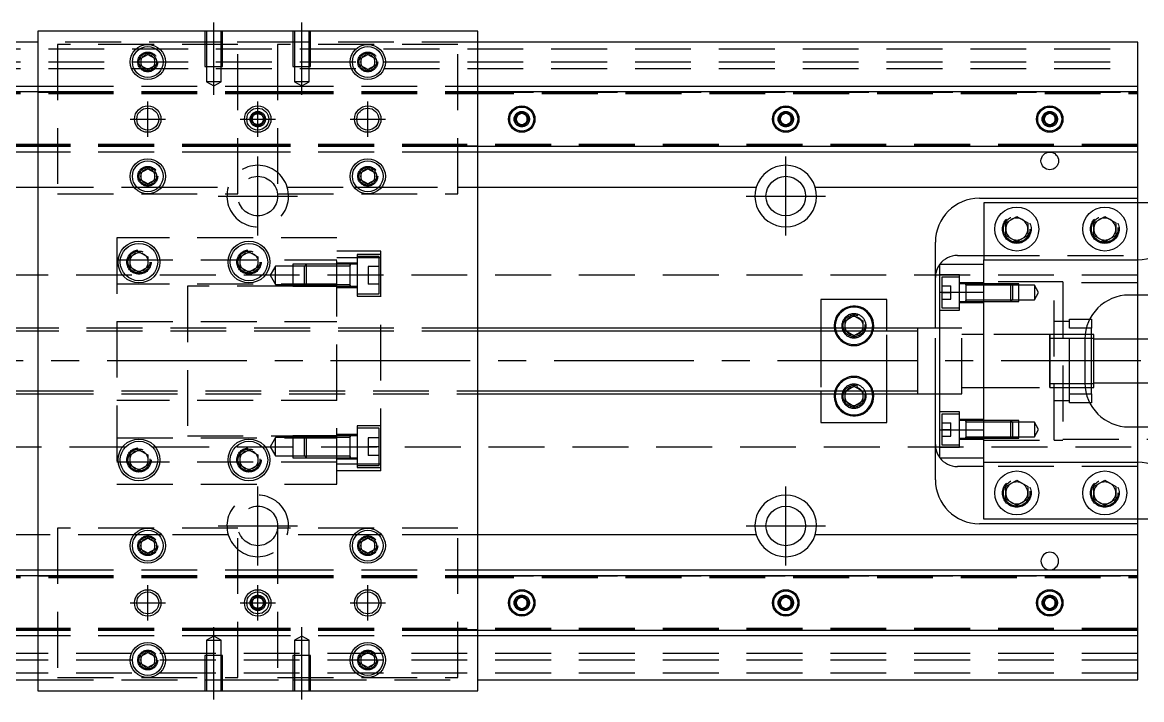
# Model space of a CAD drawing. Extents: x -10 to 608, y -257 to 77.
# Drawn here: x 146.5 to 400.9, y -77 to 77 of the extents above; entities that cross this region are included whole.
import ezdxf

# ---------------------------------------------------------------- set-up
doc = ezdxf.new("R2010")
doc.units = 0
doc.linetypes.add('CENTER', pattern=[50.8, 31.75, -6.35, 6.35, -6.35])
doc.linetypes.add('DASHED', pattern=[19.05, 12.7, -6.35])
doc.layers.get('0').update_dxf_attribs({"linetype": 'CONTINUOUS'})
doc.layers.add('CENTER', color=1, linetype='CENTER')

msp = doc.modelspace()

# ---------------------------------------------------------------- linework, layer by layer
at = {"color": 7, "linetype": 'CONTINUOUS'}
for p, q in [((150, 75), (150, -75)), ((250, 75), (150, 75)), ((250, -75), (250, 75)), ((150, 72.5), (0, 72.5)), ((400, 72.5), (250, 72.5)), ((400, 62.5), (400, 72.5)), ((173.5, 68.866026), (175, 69.73205)), ((173.5, 67.133974), (173.5, 68.866026)), ((175, 69.73205), (176.5, 68.866026)), ((176.5, 68.866026), (176.5, 67.133974)), ((223.5, 68.866026), (225, 69.73205)), ((223.5, 67.133974), (223.5, 68.866026)), ((225, 69.73205), (226.5, 68.866026)), ((226.5, 68.866026), (226.5, 67.133974)), ((175, 66.26795), (173.5, 67.133974)), ((176.5, 67.133974), (175, 66.26795)), ((225, 66.26795), (223.5, 67.133974)), ((226.5, 67.133974), (225, 66.26795)), ((0, 62.5), (150, 62.5)), ((0, 61.247728), (150, 61.247728)), ((250, 62.5), (400, 62.5)), ((250, 61.247728), (400, 61.247728)), ((400, 61.247728), (400, 62.5)), ((400, 48.752272), (400, 61.247728)), ((258.75, 55.721688), (260, 56.443376)), ((260, 56.443376), (261.25, 55.721688)), ((318.75, 55.721688), (320, 56.443376)), ((320, 56.443376), (321.25, 55.721688)), ((378.75, 55.721688), (380, 56.443376)), ((380, 56.443376), (381.25, 55.721688)), ((258.75, 54.278312), (258.75, 55.721688)), ((260, 53.556624), (258.75, 54.278312)), ((261.25, 54.278312), (260, 53.556624)), ((261.25, 55.721688), (261.25, 54.278312)), ((318.75, 54.278312), (318.75, 55.721688)), ((320, 53.556624), (318.75, 54.278312)), ((321.25, 54.278312), (320, 53.556624)), ((321.25, 55.721688), (321.25, 54.278312)), ((378.75, 54.278312), (378.75, 55.721688)), ((380, 53.556624), (378.75, 54.278312)), ((381.25, 54.278312), (380, 53.556624)), ((381.25, 55.721688), (381.25, 54.278312)), ((150, 48.752272), (0, 48.752272)), ((400, 48.752272), (250, 48.752272)), ((400, 47.5), (400, 48.752272)), ((150, 47.5), (0, 47.5)), ((400, 47.5), (250, 47.5)), ((400, 39.5), (400, 47.5)), ((173.5, 42.866026), (175, 43.73205)), ((175, 43.73205), (176.5, 42.866026)), ((223.5, 42.866026), (225, 43.73205)), ((225, 43.73205), (226.5, 42.866026)), ((173.5, 41.133974), (173.5, 42.866026)), ((175, 40.26795), (173.5, 41.133974)), ((176.5, 41.133974), (175, 40.26795)), ((176.5, 42.866026), (176.5, 41.133974)), ((223.5, 41.133974), (223.5, 42.866026)), ((225, 40.26795), (223.5, 41.133974)), ((226.5, 41.133974), (225, 40.26795)), ((226.5, 42.866026), (226.5, 41.133974)), ((86.708204, 39.5), (150, 39.5)), ((250, 39.5), (313.291796, 39.5)), ((326.708204, 39.5), (400, 39.5)), ((400, 37), (400, 39.5)), ((364, 37), (400, 37)), ((365, 36), (365, 23)), ((410, 36), (365, 36)), ((400, 36), (400, 37)), ((370, 31.443376), (372.5, 32.886752)), ((370, 28.556624), (370, 31.443376)), ((372.5, 32.886752), (375, 31.443376)), ((375, 31.443376), (375, 28.556624)), ((390, 31.443376), (392.5, 32.886752)), ((390, 28.556624), (390, 31.443376)), ((392.5, 32.886752), (395, 31.443376)), ((395, 31.443376), (395, 28.556624)), ((372.5, 27.113248), (370, 28.556624)), ((375, 28.556624), (372.5, 27.113248)), ((392.5, 27.113248), (390, 28.556624)), ((395, 28.556624), (392.5, 27.113248)), ((354, 7.5), (354, 27)), ((171, 23.6547), (173, 24.809402)), ((171, 21.3453), (171, 23.6547)), ((173, 24.809402), (175, 23.6547)), ((175, 23.6547), (175, 21.3453)), ((196, 23.6547), (198, 24.809402)), ((196, 21.3453), (196, 23.6547)), ((198, 24.809402), (200, 23.6547)), ((200, 23.6547), (200, 21.3453)), ((359, 24), (365, 24)), ((365, 15.652476), (365, 23)), ((365, 23), (400, 23)), ((173, 20.190598), (171, 21.3453)), ((175, 21.3453), (173, 20.190598)), ((198, 20.190598), (196, 21.3453)), ((200, 21.3453), (198, 20.190598)), ((218, 21.585572), (210.6, 21.585572)), ((355, 22), (365, 22)), ((355, 15.652476), (355, 22)), ((210.6, 17.385572), (218, 17.385572)), ((355, 15.652476), (365, 15.652476)), ((355, -15.652476), (355, 15.652476)), ((365, -15.652476), (365, 15.652476)), ((365, -15.652476), (365, 15.652476)), ((343, 14), (328, 14)), ((328, 14), (328, 7.5)), ((343, 7.5), (343, 14)), ((423, 15), (398, 15)), ((400, 5), (400, 15)), ((333.5, 9.1547), (335.5, 10.309402)), ((335.5, 10.309402), (337.5, 9.1547)), ((333.5, 7.5), (333.5, 9.1547)), ((337.5, 9.1547), (337.5, 7.5)), ((389.069714, 9.5), (389.5, 9.5)), ((389.5, 9.5), (389.5, 7.5)), ((150, 7.5), (40.5, 7.5)), ((350, 7.5), (250, 7.5)), ((350, 7.5), (349.995, 7.5)), ((350, -7.500006), (350, 7.500006)), ((355, 7.5), (350, 7.5)), ((350.005, 7.5), (350, 7.5)), ((350, -6.951128), (350, 6.951128)), ((389.5, 5.125), (388.000782, 5.125)), ((389.5, 7.5), (388.317542, 7.5)), ((389.5, -7.5), (389.5, 7.5)), ((390, 6), (389.5, 6)), ((390, 5.125), (389.5, 5.125)), ((390, -6), (390, 6)), ((388, 5), (388, -5)), ((405, 5), (390, 5)), ((390, -5), (405, -5)), ((400, -15), (400, -5)), ((40.5, -7.5), (150, -7.5)), ((250, -7.5), (350, -7.5)), ((328, -7.5), (328, -14)), ((333.5, -9.1547), (333.5, -7.5)), ((337.5, -7.5), (337.5, -9.1547)), ((343, -14), (343, -7.5)), ((349.995, -7.5), (350, -7.5)), ((350, -7.5), (355, -7.5)), ((350, -7.5), (350.005, -7.5)), ((354, -27), (354, -7.5)), ((388.000782, -5.125), (389.5, -5.125)), ((388.317542, -7.5), (389.5, -7.5)), ((389.5, -5.125), (390, -5.125)), ((389.5, -6), (390, -6)), ((389.5, -7.5), (389.5, -9.5)), ((335.5, -10.309402), (333.5, -9.1547)), ((337.5, -9.1547), (335.5, -10.309402)), ((389.5, -9.5), (389.069714, -9.5)), ((328, -14), (343, -14)), ((398, -15), (423, -15)), ((218, -17.385572), (210.6, -17.385572)), ((355, -15.652476), (365, -15.652476)), ((355, -22), (355, -15.652476)), ((365, -23), (365, -15.652476)), ((171, -21.3453), (173, -20.190598)), ((173, -20.190598), (175, -21.3453)), ((196, -21.3453), (198, -20.190598)), ((198, -20.190598), (200, -21.3453)), ((171, -23.6547), (171, -21.3453)), ((175, -21.3453), (175, -23.6547)), ((196, -23.6547), (196, -21.3453)), ((200, -21.3453), (200, -23.6547)), ((210.6, -21.585572), (218, -21.585572)), ((355, -22), (365, -22)), ((173, -24.809402), (171, -23.6547)), ((175, -23.6547), (173, -24.809402)), ((198, -24.809402), (196, -23.6547)), ((200, -23.6547), (198, -24.809402)), ((365, -24), (359, -24)), ((365, -23), (400, -23)), ((365, -36), (365, -23)), ((370, -28.556624), (372.5, -27.113248)), ((372.5, -27.113248), (375, -28.556624)), ((390, -28.556624), (392.5, -27.113248)), ((392.5, -27.113248), (395, -28.556624)), ((370, -31.443376), (370, -28.556624)), ((375, -28.556624), (375, -31.443376)), ((390, -31.443376), (390, -28.556624)), ((395, -28.556624), (395, -31.443376)), ((372.5, -32.886752), (370, -31.443376)), ((375, -31.443376), (372.5, -32.886752)), ((392.5, -32.886752), (390, -31.443376)), ((395, -31.443376), (392.5, -32.886752)), ((400, -37), (364, -37)), ((410, -36), (365, -36)), ((400, -37), (400, -36)), ((400, -39.5), (400, -37)), ((150, -39.5), (86.708204, -39.5)), ((173.5, -41.133974), (175, -40.26795)), ((175, -40.26795), (176.5, -41.133974)), ((223.5, -41.133974), (225, -40.26795)), ((225, -40.26795), (226.5, -41.133974)), ((313.291796, -39.5), (250, -39.5)), ((400, -39.5), (326.708204, -39.5)), ((400, -47.5), (400, -39.5)), ((173.5, -42.866026), (173.5, -41.133974)), ((175, -43.73205), (173.5, -42.866026)), ((176.5, -42.866026), (175, -43.73205)), ((176.5, -41.133974), (176.5, -42.866026)), ((223.5, -42.866026), (223.5, -41.133974)), ((225, -43.73205), (223.5, -42.866026)), ((226.5, -42.866026), (225, -43.73205)), ((226.5, -41.133974), (226.5, -42.866026)), ((0, -47.5), (150, -47.5)), ((250, -47.5), (400, -47.5)), ((400, -48.752272), (400, -47.5)), ((0, -48.752272), (150, -48.752272)), ((250, -48.752272), (400, -48.752272)), ((400, -61.247728), (400, -48.752272)), ((258.75, -54.278312), (260, -53.556624)), ((258.75, -55.721688), (258.75, -54.278312)), ((260, -56.443376), (258.75, -55.721688)), ((260, -53.556624), (261.25, -54.278312)), ((261.25, -55.721688), (260, -56.443376)), ((261.25, -54.278312), (261.25, -55.721688)), ((318.75, -54.278312), (320, -53.556624)), ((318.75, -55.721688), (318.75, -54.278312)), ((320, -56.443376), (318.75, -55.721688)), ((320, -53.556624), (321.25, -54.278312)), ((321.25, -55.721688), (320, -56.443376)), ((321.25, -54.278312), (321.25, -55.721688)), ((378.75, -54.278312), (380, -53.556624)), ((378.75, -55.721688), (378.75, -54.278312)), ((380, -56.443376), (378.75, -55.721688)), ((380, -53.556624), (381.25, -54.278312)), ((381.25, -55.721688), (380, -56.443376)), ((381.25, -54.278312), (381.25, -55.721688)), ((150, -61.247728), (0, -61.247728)), ((150, -62.5), (0, -62.5)), ((400, -61.247728), (250, -61.247728)), ((400, -62.5), (250, -62.5)), ((400, -62.5), (400, -61.247728)), ((400, -72.5), (400, -62.5)), ((173.5, -67.133974), (175, -66.26795)), ((173.5, -68.866026), (173.5, -67.133974)), ((175, -66.26795), (176.5, -67.133974)), ((176.5, -67.133974), (176.5, -68.866026)), ((223.5, -67.133974), (225, -66.26795)), ((223.5, -68.866026), (223.5, -67.133974)), ((225, -66.26795), (226.5, -67.133974)), ((226.5, -67.133974), (226.5, -68.866026)), ((175, -69.73205), (173.5, -68.866026)), ((176.5, -68.866026), (175, -69.73205)), ((225, -69.73205), (223.5, -68.866026)), ((226.5, -68.866026), (225, -69.73205)), ((0, -72.5), (150, -72.5)), ((250, -72.5), (400, -72.5)), ((150, -75), (250, -75))]:
    msp.add_line(p, q, dxfattribs=at)
at = {"color": 3, "linetype": 'DASHED'}
for p, q in [((188.000006, 75), (188.000006, 67)), ((188.35, 75), (188.35, 67)), ((191.65, 67), (191.65, 75)), ((191.999994, 67), (191.999994, 75)), ((208.000006, 75), (208.000006, 67)), ((208.35, 75), (208.35, 67)), ((211.65, 67), (211.65, 75)), ((211.999994, 67), (211.999994, 75)), ((188.000006, 72.5), (150, 72.5)), ((195.5, 72), (154.5, 72)), ((154.5, 72), (154.5, 38)), ((191.999994, 72.5), (188.000006, 72.5)), ((208.000006, 72.5), (191.999994, 72.5)), ((195.5, 38), (195.5, 72)), ((245.5, 72), (204.5, 72)), ((204.5, 72), (204.5, 38)), ((211.999994, 72.5), (208.000006, 72.5)), ((250, 72.5), (211.999994, 72.5)), ((245.5, 38), (245.5, 72)), ((0, 71), (400, 71)), ((0, 68), (400, 68)), ((0, 66.5), (400, 66.5)), ((176.973226, 68.326156), (177, 68)), ((188.000006, 67), (191.999994, 67)), ((188.35, 67), (188.35, 63.5)), ((191.65, 63.5), (191.65, 67)), ((208.000006, 67), (211.999994, 67)), ((208.35, 67), (208.35, 63.5)), ((211.65, 63.5), (211.65, 67)), ((223, 68), (223.023172, 68.30356)), ((0, 61.1147), (150, 61.1147)), ((0, 61.1), (154.5, 61.1)), ((150, 62.5), (154.5, 62.5)), ((150, 61.247728), (154.5, 61.247728)), ((150, 61.1147), (154.5, 61.1147)), ((154.5, 62.5), (195.5, 62.5)), ((154.5, 61.247728), (195.5, 61.247728)), ((154.5, 61.1147), (195.5, 61.1147)), ((154.5, 61.1), (195.5, 61.1)), ((191.65, 63.5), (188.35, 63.5)), ((188.35, 63.5), (190, 62.547372)), ((190, 62.547372), (191.65, 63.5)), ((195.5, 62.5), (204.5, 62.5)), ((195.5, 61.247728), (204.5, 61.247728)), ((195.5, 61.1147), (204.5, 61.1147)), ((195.5, 61.1), (204.5, 61.1)), ((204.5, 62.5), (245.5, 62.5)), ((204.5, 61.247728), (245.5, 61.247728)), ((204.5, 61.1147), (245.5, 61.1147)), ((204.5, 61.1), (245.5, 61.1)), ((211.65, 63.5), (208.35, 63.5)), ((208.35, 63.5), (210, 62.547372)), ((210, 62.547372), (211.65, 63.5)), ((245.5, 62.5), (250, 62.5)), ((245.5, 61.247728), (250, 61.247728)), ((245.5, 61.1147), (250, 61.1147)), ((245.5, 61.1), (400, 61.1)), ((250, 61.1147), (400, 61.1147)), ((0, 60.8), (154.5, 60.8)), ((154.5, 60.8), (195.5, 60.8)), ((195.5, 60.8), (204.5, 60.8)), ((204.5, 60.8), (245.5, 60.8)), ((245.5, 60.8), (400, 60.8)), ((258.5, 55), (258.52041, 55.24661)), ((318.5, 55), (318.52041, 55.24661)), ((381.477374, 55.25955), (381.5, 55)), ((154.5, 49.2), (0, 49.2)), ((154.5, 48.9), (0, 48.9)), ((150, 48.8853), (0, 48.8853)), ((154.5, 48.8853), (150, 48.8853)), ((154.5, 48.752272), (150, 48.752272)), ((195.5, 49.2), (154.5, 49.2)), ((195.5, 48.9), (154.5, 48.9)), ((195.5, 48.8853), (154.5, 48.8853)), ((195.5, 48.752272), (154.5, 48.752272)), ((204.5, 49.2), (195.5, 49.2)), ((204.5, 48.9), (195.5, 48.9)), ((204.5, 48.8853), (195.5, 48.8853)), ((204.5, 48.752272), (195.5, 48.752272)), ((245.5, 49.2), (204.5, 49.2)), ((245.5, 48.9), (204.5, 48.9)), ((245.5, 48.8853), (204.5, 48.8853)), ((245.5, 48.752272), (204.5, 48.752272)), ((400, 49.2), (245.5, 49.2)), ((400, 48.9), (245.5, 48.9)), ((250, 48.8853), (245.5, 48.8853)), ((250, 48.752272), (245.5, 48.752272)), ((400, 48.8853), (250, 48.8853)), ((154.5, 47.5), (150, 47.5)), ((195.5, 47.5), (154.5, 47.5)), ((204.5, 47.5), (195.5, 47.5)), ((245.5, 47.5), (204.5, 47.5)), ((250, 47.5), (245.5, 47.5)), ((176.973226, 42.326156), (177, 42)), ((226.973226, 42.326156), (227, 42)), ((150, 39.5), (171.877502, 39.5)), ((171.877502, 39.5), (172.55051, 39.5)), ((172.55051, 39.5), (177.44949, 39.5)), ((177.44949, 39.5), (178.122498, 39.5)), ((178.122498, 39.5), (193.291796, 39.5)), ((206.708204, 39.5), (221.877502, 39.5)), ((221.877502, 39.5), (222.55051, 39.5)), ((222.55051, 39.5), (227.44949, 39.5)), ((227.44949, 39.5), (228.122498, 39.5)), ((228.122498, 39.5), (245.5, 39.5)), ((245.5, 39.5), (250, 39.5)), ((154.5, 38), (195.5, 38)), ((204.5, 38), (245.5, 38)), ((400, 24), (400, 36)), ((168, 28), (168, -28)), ((218, 28), (168, 28)), ((218, -28), (218, 28)), ((369.5, 30), (369.520026, 30.346056)), ((395.477798, 30.364306), (395.5, 30)), ((168, 23), (218, 23)), ((228, 25), (218, 25)), ((228, 23.49468), (218, 23.49468)), ((222.6, 24.235572), (222.6, 14.735572)), ((228, 24.235572), (222.6, 24.235572)), ((227.6, 23.735572), (222.6, 23.735572)), ((227.6, 15.235572), (227.6, 23.735572)), ((228, 23.49468), (228, 25)), ((228, -23.49468), (228, 23.49468)), ((365, 24), (400, 24)), ((400, 23), (400, 24)), ((400, 15), (400, 23)), ((170.5, 22.5), (170.512884, 22.753488)), ((195.5, 22.5), (195.52689, 22.865682)), ((204, 21.585572), (202.787564, 19.485572)), ((204, 17.385572), (204, 21.585572)), ((208, 21.585572), (204, 21.585572)), ((208, 21.985566), (208, 16.985576)), ((211, 21.985566), (208, 21.985566)), ((210.6, 21.585572), (208, 21.585572)), ((211, 21.985572), (210.6, 21.585572)), ((210.6, 17.385572), (210.6, 21.585572)), ((218, 21.585572), (210.6, 21.585572)), ((211, 21.985572), (211, 16.985572)), ((218, 21.985566), (211, 21.985566)), ((222.6, 22.235572), (218, 22.235572)), ((221.005, 21.985572), (218, 21.98557)), ((221, 21.585572), (218, 21.585572)), ((222.6, 21.985572), (220.995, 21.985572)), ((221, 16.985566), (221, 21.985576)), ((221, 21.585572), (221, 21.985576)), ((221, 21.728174), (221, 21.985572)), ((221, 21.985572), (221, 21.728122)), ((221, 17.24302), (221, 21.728174)), ((221, 17.385572), (221, 21.585572)), ((225.1, 21.485572), (225.1, 19.485572)), ((227.6, 21.485572), (225.1, 21.485572)), ((365, 15.652476), (365, 22)), ((400, 19.5), (61.969694, 19.5)), ((202.787564, 19.485572), (204, 17.385572)), ((227.6, 19.485572), (225.1, 19.485572)), ((225.1, 19.485572), (225.1, 17.485572)), ((359.5, 19.55635), (355, 19.55635)), ((355.5, 19.05635), (355.5, 12.05635)), ((359.5, 19.05635), (355.5, 19.05635)), ((359.5, 11.55635), (359.5, 19.55635)), ((365, 17.80635), (359.5, 17.80635)), ((381, 18), (365, 18)), ((381, -18), (381, 18)), ((383, 18), (381, 18)), ((383, 18), (383, -18)), ((218, 17.5), (168, 17.5)), ((184, 17), (184, -17)), ((208, 17), (184, 17)), ((204, 17.385572), (208, 17.385572)), ((208, 17.385572), (210.6, 17.385572)), ((218, 17), (208, 17)), ((208, 16.985576), (211, 16.985576)), ((210.6, 17.385572), (211, 16.985572)), ((210.6, 17.385572), (218, 17.385572)), ((211, 16.985576), (218, 16.985576)), ((218, 17.385572), (221, 17.385572)), ((218, 16.985574), (221.005, 16.985572)), ((218, 16.735572), (222.6, 16.735572)), ((220.995, 16.985572), (222.6, 16.985572)), ((221, 16.985566), (221, 17.385572)), ((221, 17.243038), (221, 16.985572)), ((221, 16.985572), (221, 17.24302)), ((227.6, 17.485572), (225.1, 17.485572)), ((355.5, 17.05635), (357.5, 17.05635)), ((355.5, 15.55635), (357.5, 15.55635)), ((357.5, 15.55635), (357.5, 17.05635)), ((357.5, 14.05635), (357.5, 15.55635)), ((360.9, 17.55635), (359.5, 17.55635)), ((360.9, 17.55635), (360.895, 17.55635)), ((360.9, 17.556354), (360.9, 13.556344)), ((360.9, 17.556354), (360.9, 13.556344)), ((360.9, 17.55635), (360.9, 17.339888)), ((360.9, 17.33964), (360.9, 17.55635)), ((360.905, 17.55635), (360.9, 17.55635)), ((365, 17.55635), (360.9, 17.55635)), ((360.9, 17.339888), (360.9, 13.77281)), ((365, 17.20635), (360.9, 17.20635)), ((371.15, 17.55635), (365, 17.55635)), ((371.150006, 17.556344), (365, 17.556344)), ((371.5, 17.20635), (365, 17.20635)), ((371.15, 13.55635), (371.15, 17.55635)), ((371.5, 17.20635), (371.15, 17.55635)), ((373, 17.556344), (371.150006, 17.556344)), ((371.5, 17.20635), (371.5, 13.90635)), ((373, 17.20635), (371.5, 17.20635)), ((373, 13.556354), (373, 17.556344)), ((376.5, 17.20635), (373, 17.20635)), ((376.5, 17.20635), (376.5, 13.90635)), ((377.452628, 15.55635), (376.5, 17.20635)), ((376.5, 13.90635), (377.452628, 15.55635)), ((438, 17.75), (383, 17.75)), ((222.6, 15.235572), (227.6, 15.235572)), ((222.6, 14.735572), (228, 14.735572)), ((355.5, 14.05635), (357.5, 14.05635)), ((359.5, 13.55635), (360.9, 13.55635)), ((359.5, 13.30635), (365, 13.30635)), ((360.895, 13.55635), (360.9, 13.55635)), ((360.9, 13.90635), (365, 13.90635)), ((360.9, 13.55635), (360.9, 13.773016)), ((360.9, 13.77281), (360.9, 13.55635)), ((360.9, 13.55635), (360.905, 13.55635)), ((360.9, 13.55635), (365, 13.55635)), ((365, 13.90635), (371.5, 13.90635)), ((365, 13.556354), (371.150006, 13.556354)), ((365, 13.55635), (371.15, 13.55635)), ((371.15, 13.55635), (371.5, 13.90635)), ((371.150006, 13.556354), (373, 13.556354)), ((371.5, 13.90635), (373, 13.90635)), ((373, 13.90635), (376.5, 13.90635)), ((355, 11.55635), (359.5, 11.55635)), ((355.5, 12.05635), (359.5, 12.05635)), ((168, 9), (218, 9)), ((337.983582, 8.286038), (338, 8)), ((384.5, 9), (381, 9)), ((384.5, 9.5), (389.069714, 9.5)), ((384.5, 7.5), (384.5, 9.5)), ((250, 7.5), (150, 7.5)), ((250, 6.75), (150, 6.75)), ((328, 7.5), (328, 6.75)), ((328, 6.75), (328, -6.75)), ((333.5, 6.8453), (333.5, 7.5)), ((333.665064, 6.75), (333.5, 6.8453)), ((335.5, 5.690598), (333.665064, 6.75)), ((337.334936, 6.75), (335.5, 5.690598)), ((337.5, 6.8453), (337.334936, 6.75)), ((337.5, 7.5), (337.5, 6.8453)), ((343, 6.75), (343, 7.5)), ((343, -6.75), (343, 6.75)), ((354, -7.5), (354, 7.5)), ((360, 7.5), (355, 7.5)), ((360, -7.5), (360, 7.5)), ((365, 6), (360, 6)), ((380.005, 6), (365, 6)), ((388.050126, 6), (379.995, 6)), ((380, -6.000006), (380, 6.000006)), ((380, 5.325034), (380, 6)), ((380, 6), (380, -5.999164)), ((388.000782, 5.125), (380, 5.125)), ((388.317542, 7.5), (384.5, 7.5)), ((384.5, -7.5), (384.5, 7.5)), ((389.5, 6), (388.050126, 6)), ((400, -5), (400, 5)), ((150, -6.75), (250, -6.75)), ((150, -7.5), (250, -7.5)), ((328, -6.75), (328, -7.5)), ((333.5, -6.8453), (333.665064, -6.75)), ((333.5, -7.5), (333.5, -6.8453)), ((333.665064, -6.75), (335.5, -5.690598)), ((335.5, -5.690598), (337.334936, -6.75)), ((337.334936, -6.75), (337.5, -6.8453)), ((337.5, -6.8453), (337.5, -7.5)), ((343, -7.5), (343, -6.75)), ((355, -7.5), (360, -7.5)), ((360, -6), (365, -6)), ((365, -6), (380.005, -6)), ((379.995, -6), (388.050126, -6)), ((380, -5.125), (388.000782, -5.125)), ((380, -6), (380, -5.325218)), ((380, -5.999164), (380, -6)), ((384.5, -7.5), (388.317542, -7.5)), ((384.5, -9.5), (384.5, -7.5)), ((388.050126, -6), (389.5, -6)), ((218, -9), (168, -9)), ((337.983582, -7.713962), (338, -8)), ((381, -9), (384.5, -9)), ((389.069714, -9.5), (384.5, -9.5)), ((359.5, -11.55635), (355, -11.55635)), ((355.5, -12.05635), (355.5, -19.05635)), ((359.5, -12.05635), (355.5, -12.05635)), ((359.5, -19.55635), (359.5, -11.55635)), ((222.6, -14.735572), (222.6, -24.235572)), ((228, -14.735572), (222.6, -14.735572)), ((227.6, -15.235572), (222.6, -15.235572)), ((227.6, -23.735572), (227.6, -15.235572)), ((355.5, -14.05635), (357.5, -14.05635)), ((357.5, -15.55635), (357.5, -14.05635)), ((365, -13.30635), (359.5, -13.30635)), ((360.9, -13.55635), (359.5, -13.55635)), ((360.9, -13.55635), (360.895, -13.55635)), ((360.9, -13.556344), (360.9, -17.556354)), ((360.9, -13.556344), (360.9, -17.556354)), ((360.9, -13.556344), (360.9, -17.556354)), ((360.9, -13.55635), (360.9, -13.77281)), ((360.9, -13.773058), (360.9, -13.55635)), ((360.905, -13.55635), (360.9, -13.55635)), ((365, -13.55635), (360.9, -13.55635)), ((360.9, -13.77281), (360.9, -17.339888)), ((365, -13.90635), (360.9, -13.90635)), ((371.15, -13.55635), (365, -13.55635)), ((371.15, -13.556352), (365, -13.556354)), ((371.5, -13.90635), (365, -13.90635)), ((371.15, -17.55635), (371.15, -13.55635)), ((371.5, -13.90635), (371.15, -13.55635)), ((373, -13.556354), (371.15, -13.556352)), ((371.5, -13.90635), (371.5, -17.20635)), ((373, -13.90635), (371.5, -13.90635)), ((373, -17.556344), (373, -13.556354)), ((376.5, -13.90635), (373, -13.90635)), ((376.5, -13.90635), (376.5, -17.20635)), ((377.452628, -15.55635), (376.5, -13.90635)), ((400, -23), (400, -15)), ((168, -17.5), (218, -17.5)), ((184, -17), (208, -17)), ((204, -17.385572), (202.787564, -19.485572)), ((204, -21.585572), (204, -17.385572)), ((208, -17.385572), (204, -17.385572)), ((208, -16.985576), (208, -21.985566)), ((211, -16.985576), (208, -16.985576)), ((208, -17), (218, -17)), ((210.6, -17.385572), (208, -17.385572)), ((211, -16.985572), (210.6, -17.385572)), ((210.6, -21.585572), (210.6, -17.385572)), ((218, -17.385572), (210.6, -17.385572)), ((211, -16.985572), (211, -21.985572)), ((218, -16.985576), (211, -16.985576)), ((222.6, -16.735572), (218, -16.735572)), ((221.005, -16.985572), (218, -16.985574)), ((221, -17.385572), (218, -17.385572)), ((222.6, -16.985572), (220.995, -16.985572)), ((221, -21.985576), (221, -16.985566)), ((221, -21.985576), (221, -16.985566)), ((221, -17.385572), (221, -16.985566)), ((221, -17.24297), (221, -16.985572)), ((221, -16.985572), (221, -17.24302)), ((221, -21.728122), (221, -17.24297)), ((221, -21.585572), (221, -17.385572)), ((225.1, -17.485572), (225.1, -19.485572)), ((227.6, -17.485572), (225.1, -17.485572)), ((355.5, -15.55635), (357.5, -15.55635)), ((355.5, -17.05635), (357.5, -17.05635)), ((357.5, -17.05635), (357.5, -15.55635)), ((359.5, -17.55635), (360.9, -17.55635)), ((360.895, -17.55635), (360.9, -17.55635)), ((360.9, -17.20635), (365, -17.20635)), ((360.9, -17.55635), (360.9, -17.339682)), ((360.9, -17.339888), (360.9, -17.55635)), ((360.9, -17.55635), (360.905, -17.55635)), ((360.9, -17.55635), (365, -17.55635)), ((365, -22), (365, -15.652476)), ((365, -17.20635), (371.5, -17.20635)), ((365, -17.556344), (371.15, -17.556346)), ((365, -17.55635), (371.15, -17.55635)), ((371.15, -17.55635), (371.5, -17.20635)), ((371.15, -17.556346), (373, -17.556344)), ((371.5, -17.20635), (373, -17.20635)), ((373, -17.20635), (376.5, -17.20635)), ((376.5, -17.20635), (377.452628, -15.55635)), ((383, -17.75), (438, -17.75)), ((61.969694, -19.5), (400, -19.5)), ((202.787564, -19.485572), (204, -21.585572)), ((227.6, -19.485572), (225.1, -19.485572)), ((225.1, -19.485572), (225.1, -21.485572)), ((355, -19.55635), (359.5, -19.55635)), ((355.5, -19.05635), (359.5, -19.05635)), ((359.5, -17.80635), (365, -17.80635)), ((365, -18), (381, -18)), ((381, -18), (383, -18)), ((175.483582, -22.213962), (175.5, -22.5)), ((200.483582, -22.213962), (200.5, -22.5)), ((204, -21.585572), (208, -21.585572)), ((208, -21.585572), (210.6, -21.585572)), ((208, -21.985566), (211, -21.985566)), ((210.6, -21.585572), (211, -21.985572)), ((210.6, -21.585572), (218, -21.585572)), ((211, -21.985566), (218, -21.985566)), ((218, -21.585572), (221, -21.585572)), ((218, -21.98557), (221.005, -21.985572)), ((218, -22.235572), (222.6, -22.235572)), ((220.995, -21.985572), (222.6, -21.985572)), ((221, -21.985576), (221, -21.585572)), ((221, -21.728104), (221, -21.985572)), ((221, -21.985572), (221, -21.728122)), ((227.6, -21.485572), (225.1, -21.485572)), ((218, -23), (168, -23)), ((228, -23.49468), (218, -23.49468)), ((228, -25), (218, -25)), ((222.6, -23.735572), (227.6, -23.735572)), ((222.6, -24.235572), (228, -24.235572)), ((228, -25), (228, -23.49468)), ((400, -24), (365, -24)), ((400, -24), (400, -23)), ((400, -36), (400, -24)), ((168, -28), (218, -28)), ((375.477798, -29.635694), (375.5, -30)), ((389.5, -30), (389.520026, -29.653944)), ((154.5, -38), (154.5, -72)), ((195.5, -38), (154.5, -38)), ((195.5, -72), (195.5, -38)), ((204.5, -38), (204.5, -72)), ((245.5, -38), (204.5, -38)), ((245.5, -72), (245.5, -38)), ((171.877502, -39.5), (150, -39.5)), ((172.55051, -39.5), (171.877502, -39.5)), ((177.44949, -39.5), (172.55051, -39.5)), ((178.122498, -39.5), (177.44949, -39.5)), ((193.291796, -39.5), (178.122498, -39.5)), ((221.877502, -39.5), (206.708204, -39.5)), ((222.55051, -39.5), (221.877502, -39.5)), ((227.44949, -39.5), (222.55051, -39.5)), ((228.122498, -39.5), (227.44949, -39.5)), ((245.5, -39.5), (228.122498, -39.5)), ((250, -39.5), (245.5, -39.5)), ((176.973226, -41.673844), (177, -42)), ((223, -42), (223.030168, -41.653934)), ((150, -47.5), (154.5, -47.5)), ((154.5, -47.5), (195.5, -47.5)), ((195.5, -47.5), (204.5, -47.5)), ((204.5, -47.5), (245.5, -47.5)), ((245.5, -47.5), (250, -47.5)), ((0, -48.8853), (150, -48.8853)), ((0, -48.9), (154.5, -48.9)), ((0, -49.2), (154.5, -49.2)), ((150, -48.752272), (154.5, -48.752272)), ((150, -48.8853), (154.5, -48.8853)), ((154.5, -48.752272), (195.5, -48.752272)), ((154.5, -48.8853), (195.5, -48.8853)), ((154.5, -48.9), (195.5, -48.9)), ((154.5, -49.2), (195.5, -49.2)), ((195.5, -48.752272), (204.5, -48.752272)), ((195.5, -48.8853), (204.5, -48.8853)), ((195.5, -48.9), (204.5, -48.9)), ((195.5, -49.2), (204.5, -49.2)), ((204.5, -48.752272), (245.5, -48.752272)), ((204.5, -48.8853), (245.5, -48.8853)), ((204.5, -48.9), (245.5, -48.9)), ((204.5, -49.2), (245.5, -49.2)), ((245.5, -48.752272), (250, -48.752272)), ((245.5, -48.8853), (250, -48.8853)), ((245.5, -48.9), (400, -48.9)), ((245.5, -49.2), (400, -49.2)), ((250, -48.8853), (400, -48.8853)), ((261.477374, -54.74045), (261.5, -55)), ((321.477374, -54.74045), (321.5, -55)), ((381.477374, -54.74045), (381.5, -55)), ((154.5, -60.8), (0, -60.8)), ((195.5, -60.8), (154.5, -60.8)), ((204.5, -60.8), (195.5, -60.8)), ((245.5, -60.8), (204.5, -60.8)), ((400, -60.8), (245.5, -60.8)), ((154.5, -61.1), (0, -61.1)), ((150, -61.1147), (0, -61.1147)), ((154.5, -61.1147), (150, -61.1147)), ((154.5, -61.247728), (150, -61.247728)), ((154.5, -62.5), (150, -62.5)), ((195.5, -61.1), (154.5, -61.1)), ((195.5, -61.1147), (154.5, -61.1147)), ((195.5, -61.247728), (154.5, -61.247728)), ((195.5, -62.5), (154.5, -62.5)), ((190, -62.547372), (188.35, -63.5)), ((188.35, -63.5), (190, -63.5)), ((188.35, -63.5), (188.35, -67)), ((191.65, -63.5), (190, -62.547372)), ((190, -63.5), (191.65, -63.5)), ((191.65, -67), (191.65, -63.5)), ((204.5, -61.1), (195.5, -61.1)), ((204.5, -61.1147), (195.5, -61.1147)), ((204.5, -61.247728), (195.5, -61.247728)), ((204.5, -62.5), (195.5, -62.5)), ((245.5, -61.1), (204.5, -61.1)), ((245.5, -61.1147), (204.5, -61.1147)), ((245.5, -61.247728), (204.5, -61.247728)), ((245.5, -62.5), (204.5, -62.5)), ((210, -62.547372), (208.35, -63.5)), ((208.35, -63.5), (210, -63.5)), ((208.35, -63.5), (208.35, -67)), ((211.65, -63.5), (210, -62.547372)), ((210, -63.5), (211.65, -63.5)), ((211.65, -67), (211.65, -63.5)), ((400, -61.1), (245.5, -61.1)), ((250, -61.1147), (245.5, -61.1147)), ((250, -61.247728), (245.5, -61.247728)), ((250, -62.5), (245.5, -62.5)), ((400, -61.1147), (250, -61.1147)), ((400, -66.5), (0, -66.5)), ((400, -68), (0, -68)), ((173, -68), (173.023172, -67.69644)), ((191.999994, -67), (188.000006, -67)), ((188.000006, -67), (188.000006, -75)), ((188.35, -67), (188.35, -75)), ((191.65, -75), (191.65, -67)), ((191.999994, -75), (191.999994, -67)), ((211.999994, -67), (208.000006, -67)), ((208.000006, -67), (208.000006, -75)), ((208.35, -67), (208.35, -75)), ((211.65, -75), (211.65, -67)), ((211.999994, -75), (211.999994, -67)), ((223, -68), (223.023172, -67.69644)), ((400, -71), (0, -71)), ((150, -72.5), (188.000006, -72.5)), ((154.5, -72), (195.5, -72)), ((188.000006, -72.5), (191.999994, -72.5)), ((191.999994, -72.5), (208.000006, -72.5)), ((204.5, -72), (245.5, -72)), ((208.000006, -72.5), (211.999994, -72.5)), ((211.999994, -72.5), (250, -72.5))]:
    msp.add_line(p, q, dxfattribs=at)
at = {"color": 3, "linetype": 'CONTINUOUS'}
for p, q in [((150, 6.75), (40.5, 6.75)), ((350, 6.75), (250, 6.75)), ((40.5, -6.75), (150, -6.75)), ((250, -6.75), (350, -6.75))]:
    msp.add_line(p, q, dxfattribs=at)
at = {"color": 7, "linetype": 'CONTINUOUS'}
for centre, radius in [((175, 68), 4), ((175, 68), 3.5), ((225, 68), 4), ((225, 68), 3.5), ((175, 55), 2.5), ((200, 55), 3), ((200, 55), 2.5), ((225, 55), 2.5), ((260, 55), 3), ((260, 55), 2.75), ((320, 55), 3), ((320, 55), 2.75), ((380, 55), 3), ((380, 55), 2.75), ((175, 42), 4), ((225, 42), 4), ((380, 45.5), 2), ((175, 42), 3.5), ((225, 42), 3.5), ((320, 37.5), 4.5), ((372.5, 30), 5), ((392.5, 30), 5), ((173, 22.5), 4.75), ((173, 22.5), 4.25), ((198, 22.5), 4.75), ((198, 22.5), 4.25), ((173, -22.5), 4.75), ((198, -22.5), 4.75), ((173, -22.5), 4.25), ((198, -22.5), 4.25), ((372.5, -30), 5), ((392.5, -30), 5), ((320, -37.5), 4.5), ((175, -42), 4), ((225, -42), 4), ((175, -42), 3.5), ((225, -42), 3.5), ((175, -55), 2.5), ((200, -55), 3), ((200, -55), 2.5), ((225, -55), 2.5), ((260, -55), 3), ((260, -55), 2.75), ((320, -55), 3), ((320, -55), 2.75), ((380, -55), 3), ((380, -55), 2.75), ((175, -68), 4), ((175, -68), 3.5), ((225, -68), 4), ((225, -68), 3.5)]:
    msp.add_circle(centre, radius, dxfattribs=at)
at = {"color": 3, "linetype": 'DASHED'}
for centre, radius in [((175, 68), 2.25), ((175, 68), 2), ((225, 68), 2.25), ((225, 68), 2), ((200, 55), 1.75), ((200, 55), 1.5), ((200, 55), 1.25), ((260, 55), 1.75), ((260, 55), 1.5), ((320, 55), 1.75), ((320, 55), 1.5), ((380, 55), 1.75), ((380, 55), 1.5), ((175, 42), 2.25), ((175, 42), 2), ((225, 42), 2.25), ((225, 42), 2), ((200, 37.5), 4.5), ((372.5, 30), 3.25), ((392.5, 30), 3.25), ((372.5, 30), 3), ((392.5, 30), 3), ((173, 22.5), 2.75), ((173, 22.5), 2.5), ((198, 22.5), 2.75), ((198, 22.5), 2.5), ((335.5, 8), 2.5), ((335.5, -8), 2.5), ((173, -22.5), 2.75), ((173, -22.5), 2.5), ((198, -22.5), 2.75), ((198, -22.5), 2.5), ((372.5, -30), 3.25), ((372.5, -30), 3), ((392.5, -30), 3.25), ((392.5, -30), 3), ((200, -37.5), 4.5), ((175, -42), 2.25), ((175, -42), 2), ((225, -42), 2.25), ((225, -42), 2), ((200, -55), 1.75), ((260, -55), 1.75), ((320, -55), 1.75), ((380, -55), 1.75), ((200, -55), 1.5), ((200, -55), 1.25), ((260, -55), 1.5), ((320, -55), 1.5), ((380, -55), 1.5), ((175, -68), 2.25), ((175, -68), 2), ((225, -68), 2.25), ((225, -68), 2)]:
    msp.add_circle(centre, radius, dxfattribs=at)
at = {"color": 3, "linetype": 'CONTINUOUS'}
for centre in [(175, 55), (225, 55), (175, -55), (225, -55)]:
    msp.add_circle(centre, 3, dxfattribs=at)
at = {"color": 7, "linetype": 'CONTINUOUS'}
for centre, radius, start, end in [((175, 68), 1.65, 155.380023, 180), ((175, 68), 1.65, 144.619977, 155.380023), ((175, 68), 1.65, 95.380023, 144.619977), ((175, 68), 1.65, 84.619977, 95.380023), ((175, 68), 1.65, 35.380023, 84.619977), ((175, 68), 1.65, 24.619977, 35.380023), ((175, 68), 1.65, 335.380023, 24.619977), ((225, 68), 1.65, 155.380023, 180), ((225, 68), 1.65, 144.619977, 155.380023), ((225, 68), 1.65, 95.380023, 144.619977), ((225, 68), 1.65, 84.619977, 95.380023), ((225, 68), 1.65, 35.380023, 84.619977), ((225, 68), 1.65, 24.619977, 35.380023), ((225, 68), 1.65, 335.380023, 24.619977), ((175, 68), 1.65, 180, 204.619977), ((175, 68), 1.65, 204.619977, 215.380023), ((175, 68), 1.65, 215.380023, 264.619977), ((175, 68), 1.65, 264.619977, 275.380023), ((175, 68), 1.65, 275.380023, 324.619977), ((175, 68), 1.65, 324.619977, 335.380023), ((225, 68), 1.65, 180, 204.619977), ((225, 68), 1.65, 204.619977, 215.380023), ((225, 68), 1.65, 215.380023, 264.619977), ((225, 68), 1.65, 264.619977, 275.380023), ((225, 68), 1.65, 275.380023, 324.619977), ((225, 68), 1.65, 324.619977, 335.380023), ((260, 55), 1.25, 120, 180), ((260, 55), 1.25, 60, 120), ((260, 55), 1.25, 0, 60), ((320, 55), 1.25, 120, 180), ((320, 55), 1.25, 60, 120), ((320, 55), 1.25, 0, 60), ((380, 55), 1.25, 120, 180), ((380, 55), 1.25, 60, 120), ((380, 55), 1.25, 0, 60), ((260, 55), 1.25, 180, 240), ((260, 55), 1.25, 240, 300), ((260, 55), 1.25, 300, 0), ((320, 55), 1.25, 180, 240), ((320, 55), 1.25, 240, 300), ((320, 55), 1.25, 300, 0), ((380, 55), 1.25, 180, 240), ((380, 55), 1.25, 240, 300), ((380, 55), 1.25, 300, 0), ((175, 42), 1.65, 95.380023, 144.619977), ((175, 42), 1.65, 84.619977, 95.380023), ((175, 42), 1.65, 35.380023, 84.619977), ((225, 42), 1.65, 95.380023, 144.619977), ((225, 42), 1.65, 84.619977, 95.380023), ((225, 42), 1.65, 35.380023, 84.619977), ((320, 37.5), 7, 16.60155, 163.39845), ((175, 42), 1.65, 155.380023, 180), ((175, 42), 1.65, 180, 204.619977), ((175, 42), 1.65, 144.619977, 155.380023), ((175, 42), 1.65, 204.619977, 215.380023), ((175, 42), 1.65, 215.380023, 264.619977), ((175, 42), 1.65, 275.380023, 324.619977), ((175, 42), 1.65, 24.619977, 35.380023), ((175, 42), 1.65, 324.619977, 335.380023), ((175, 42), 1.65, 335.380023, 24.619977), ((225, 42), 1.65, 155.380023, 180), ((225, 42), 1.65, 180, 204.619977), ((225, 42), 1.65, 144.619977, 155.380023), ((225, 42), 1.65, 204.619977, 215.380023), ((225, 42), 1.65, 215.380023, 264.619977), ((225, 42), 1.65, 275.380023, 324.619977), ((225, 42), 1.65, 24.619977, 35.380023), ((225, 42), 1.65, 324.619977, 335.380023), ((225, 42), 1.65, 335.380023, 24.619977), ((175, 42), 1.65, 264.619977, 275.380023), ((225, 42), 1.65, 264.619977, 275.380023), ((320, 37.5), 7, 163.39845, 16.60155), ((364, 27), 10, 90, 180), ((372.5, 30), 2.5, 120, 180), ((372.5, 30), 2.5, 60, 120), ((372.5, 30), 2.5, 0, 60), ((392.5, 30), 2.5, 120, 180), ((392.5, 30), 2.5, 60, 120), ((392.5, 30), 2.5, 0, 60), ((400, 33), 10, 270, 0), ((372.5, 30), 2.5, 180, 240), ((372.5, 30), 2.5, 300, 0), ((392.5, 30), 2.5, 180, 240), ((392.5, 30), 2.5, 300, 0), ((372.5, 30), 2.5, 240, 300), ((392.5, 30), 2.5, 240, 300), ((173, 22.5), 2.1, 162.24721, 180), ((173, 22.5), 2.1, 137.75279, 162.24721), ((173, 22.5), 2.1, 102.24721, 137.75279), ((173, 22.5), 2.1, 77.75279, 102.24721), ((173, 22.5), 2.1, 42.24721, 77.75279), ((173, 22.5), 2.1, 17.75279, 42.24721), ((173, 22.5), 2.1, 342.24721, 17.75279), ((198, 22.5), 2.1, 162.24721, 180), ((198, 22.5), 2.1, 137.75279, 162.24721), ((198, 22.5), 2.1, 102.24721, 137.75279), ((198, 22.5), 2.1, 77.75279, 102.24721), ((198, 22.5), 2.1, 42.24721, 77.75279), ((198, 22.5), 2.1, 17.75279, 42.24721), ((198, 22.5), 2.1, 342.24721, 17.75279), ((359, 19), 5, 90, 143.130102), ((173, 22.5), 2.1, 180, 197.75279), ((173, 22.5), 2.1, 197.75279, 222.24721), ((173, 22.5), 2.1, 222.24721, 257.75279), ((173, 22.5), 2.1, 257.75279, 282.24721), ((173, 22.5), 2.1, 282.24721, 317.75279), ((173, 22.5), 2.1, 317.75279, 342.24721), ((198, 22.5), 2.1, 180, 197.75279), ((198, 22.5), 2.1, 197.75279, 222.24721), ((198, 22.5), 2.1, 222.24721, 257.75279), ((198, 22.5), 2.1, 257.75279, 282.24721), ((198, 22.5), 2.1, 282.24721, 317.75279), ((198, 22.5), 2.1, 317.75279, 342.24721), ((359, 19), 5, 143.130102, 180), ((398, 5), 10, 90, 180), ((335.5, 8), 4.5, 0, 186.37937), ((335.5, 8), 4.25, 0, 186.756327), ((335.5, 8), 2.1, 162.24721, 180), ((335.5, 8), 2.1, 180, 193.774147), ((335.5, 8), 2.1, 137.75279, 162.24721), ((335.5, 8), 2.1, 102.24721, 137.75279), ((335.5, 8), 2.1, 77.75279, 102.24721), ((335.5, 8), 2.1, 42.24721, 77.75279), ((335.5, 8), 2.1, 17.75279, 42.24721), ((335.5, 8), 2.1, 346.225853, 17.75279), ((335.5, 8), 4.25, 353.243673, 0), ((335.5, 8), 4.5, 353.62063, 0), ((335.5, 8), 2.1, 193.774147, 197.75279), ((335.5, 8), 2.1, 197.75279, 216.529607), ((335.5, 8), 2.1, 216.529607, 222.24721), ((335.5, 8), 2.1, 222.24721, 257.75279), ((335.5, 8), 2.1, 257.75279, 282.24721), ((335.5, 8), 2.1, 282.24721, 317.75279), ((335.5, 8), 2.1, 317.75279, 323.470393), ((335.5, 8), 2.1, 323.470393, 342.24721), ((335.5, 8), 2.1, 342.24721, 346.225853), ((398, -5), 10, 180, 270), ((335.5, -8), 4.5, 173.62063, 0), ((335.5, -8), 4.25, 173.243673, 0), ((335.5, -8), 2.1, 166.225853, 180), ((335.5, -8), 2.1, 162.24721, 166.225853), ((335.5, -8), 2.1, 143.470393, 162.24721), ((335.5, -8), 2.1, 137.75279, 143.470393), ((335.5, -8), 2.1, 102.24721, 137.75279), ((335.5, -8), 2.1, 77.75279, 102.24721), ((335.5, -8), 2.1, 42.24721, 77.75279), ((335.5, -8), 2.1, 36.529607, 42.24721), ((335.5, -8), 2.1, 17.75279, 36.529607), ((335.5, -8), 2.1, 13.774147, 17.75279), ((335.5, -8), 2.1, 342.24721, 13.774147), ((335.5, -8), 4.25, 0, 6.756327), ((335.5, -8), 4.5, 0, 6.37937), ((335.5, -8), 2.1, 180, 197.75279), ((335.5, -8), 2.1, 197.75279, 222.24721), ((335.5, -8), 2.1, 222.24721, 257.75279), ((335.5, -8), 2.1, 257.75279, 282.24721), ((335.5, -8), 2.1, 282.24721, 317.75279), ((335.5, -8), 2.1, 317.75279, 342.24721), ((359, -19), 5, 180, 216.869898), ((173, -22.5), 2.1, 162.24721, 180), ((173, -22.5), 2.1, 180, 197.75279), ((173, -22.5), 2.1, 137.75279, 162.24721), ((173, -22.5), 2.1, 102.24721, 137.75279), ((173, -22.5), 2.1, 77.75279, 102.24721), ((173, -22.5), 2.1, 42.24721, 77.75279), ((173, -22.5), 2.1, 17.75279, 42.24721), ((173, -22.5), 2.1, 342.24721, 17.75279), ((198, -22.5), 2.1, 162.24721, 180), ((198, -22.5), 2.1, 180, 197.75279), ((198, -22.5), 2.1, 137.75279, 162.24721), ((198, -22.5), 2.1, 102.24721, 137.75279), ((198, -22.5), 2.1, 77.75279, 102.24721), ((198, -22.5), 2.1, 42.24721, 77.75279), ((198, -22.5), 2.1, 17.75279, 42.24721), ((198, -22.5), 2.1, 342.24721, 17.75279), ((359, -19), 5, 216.869898, 270), ((173, -22.5), 2.1, 197.75279, 222.24721), ((173, -22.5), 2.1, 222.24721, 257.75279), ((173, -22.5), 2.1, 257.75279, 282.24721), ((173, -22.5), 2.1, 282.24721, 317.75279), ((173, -22.5), 2.1, 317.75279, 342.24721), ((198, -22.5), 2.1, 197.75279, 222.24721), ((198, -22.5), 2.1, 222.24721, 257.75279), ((198, -22.5), 2.1, 257.75279, 282.24721), ((198, -22.5), 2.1, 282.24721, 317.75279), ((198, -22.5), 2.1, 317.75279, 342.24721), ((400, -33), 10, 0, 90), ((364, -27), 10, 180, 270), ((372.5, -30), 2.5, 120, 180), ((372.5, -30), 2.5, 60, 120), ((372.5, -30), 2.5, 0, 60), ((392.5, -30), 2.5, 120, 180), ((392.5, -30), 2.5, 60, 120), ((392.5, -30), 2.5, 0, 60), ((320, -37.5), 7, 343.39845, 196.60155), ((372.5, -30), 2.5, 180, 240), ((372.5, -30), 2.5, 300, 0), ((392.5, -30), 2.5, 180, 240), ((392.5, -30), 2.5, 300, 0), ((372.5, -30), 2.5, 240, 300), ((392.5, -30), 2.5, 240, 300), ((175, -42), 1.65, 95.380023, 144.619977), ((175, -42), 1.65, 84.619977, 95.380023), ((175, -42), 1.65, 35.380023, 84.619977), ((225, -42), 1.65, 95.380023, 144.619977), ((225, -42), 1.65, 84.619977, 95.380023), ((225, -42), 1.65, 35.380023, 84.619977), ((320, -37.5), 7, 196.60155, 343.39845), ((175, -42), 1.65, 155.380023, 180), ((175, -42), 1.65, 180, 204.619977), ((175, -42), 1.65, 144.619977, 155.380023), ((175, -42), 1.65, 204.619977, 215.380023), ((175, -42), 1.65, 215.380023, 264.619977), ((175, -42), 1.65, 275.380023, 324.619977), ((175, -42), 1.65, 24.619977, 35.380023), ((175, -42), 1.65, 324.619977, 335.380023), ((175, -42), 1.65, 335.380023, 24.619977), ((225, -42), 1.65, 155.380023, 180), ((225, -42), 1.65, 180, 204.619977), ((225, -42), 1.65, 144.619977, 155.380023), ((225, -42), 1.65, 204.619977, 215.380023), ((225, -42), 1.65, 215.380023, 264.619977), ((225, -42), 1.65, 275.380023, 324.619977), ((225, -42), 1.65, 24.619977, 35.380023), ((225, -42), 1.65, 324.619977, 335.380023), ((225, -42), 1.65, 335.380023, 24.619977), ((175, -42), 1.65, 264.619977, 275.380023), ((225, -42), 1.65, 264.619977, 275.380023), ((380, -45.5), 2, 90, 270), ((380, -45.5), 2, 270, 90), ((260, -55), 1.25, 120, 180), ((260, -55), 1.25, 180, 240), ((260, -55), 1.25, 60, 120), ((260, -55), 1.25, 0, 60), ((260, -55), 1.25, 300, 0), ((320, -55), 1.25, 120, 180), ((320, -55), 1.25, 180, 240), ((320, -55), 1.25, 60, 120), ((320, -55), 1.25, 0, 60), ((320, -55), 1.25, 300, 0), ((380, -55), 1.25, 120, 180), ((380, -55), 1.25, 180, 240), ((380, -55), 1.25, 60, 120), ((380, -55), 1.25, 0, 60), ((380, -55), 1.25, 300, 0), ((260, -55), 1.25, 240, 300), ((320, -55), 1.25, 240, 300), ((380, -55), 1.25, 240, 300), ((175, -68), 1.65, 155.380023, 180), ((175, -68), 1.65, 180, 204.619977), ((175, -68), 1.65, 144.619977, 155.380023), ((175, -68), 1.65, 95.380023, 144.619977), ((175, -68), 1.65, 84.619977, 95.380023), ((175, -68), 1.65, 35.380023, 84.619977), ((175, -68), 1.65, 24.619977, 35.380023), ((175, -68), 1.65, 335.380023, 24.619977), ((225, -68), 1.65, 155.380023, 180), ((225, -68), 1.65, 180, 204.619977), ((225, -68), 1.65, 144.619977, 155.380023), ((225, -68), 1.65, 95.380023, 144.619977), ((225, -68), 1.65, 84.619977, 95.380023), ((225, -68), 1.65, 35.380023, 84.619977), ((225, -68), 1.65, 24.619977, 35.380023), ((225, -68), 1.65, 335.380023, 24.619977), ((175, -68), 1.65, 204.619977, 215.380023), ((175, -68), 1.65, 215.380023, 264.619977), ((175, -68), 1.65, 264.619977, 275.380023), ((175, -68), 1.65, 275.380023, 324.619977), ((175, -68), 1.65, 324.619977, 335.380023), ((225, -68), 1.65, 204.619977, 215.380023), ((225, -68), 1.65, 215.380023, 264.619977), ((225, -68), 1.65, 264.619977, 275.380023), ((225, -68), 1.65, 275.380023, 324.619977), ((225, -68), 1.65, 324.619977, 335.380023)]:
    msp.add_arc(centre, radius, start, end, dxfattribs=at)
at = {"color": 3, "linetype": 'DASHED'}
for centre, radius, start, end in [((200, 37.5), 7, 16.60155, 163.39845), ((200, 37.5), 7, 163.39845, 16.60155), ((335.5, 8), 2.75, 349.524318, 180), ((335.5, 8), 2.75, 180, 190.475682), ((335.5, 8), 4.5, 186.37937, 196.12762), ((335.5, 8), 4.5, 196.12762, 343.87238), ((335.5, 8), 4.25, 186.756327, 197.104635), ((335.5, 8), 4.25, 197.104635, 342.895365), ((335.5, 8), 2.75, 190.475682, 207.035692), ((335.5, 8), 2.75, 207.035692, 332.964308), ((335.5, 8), 2.75, 332.964308, 349.524318), ((335.5, 8), 4.25, 342.895365, 353.243673), ((335.5, 8), 4.5, 343.87238, 353.62063), ((335.5, -8), 4.5, 16.12762, 163.87238), ((335.5, -8), 4.25, 17.104635, 162.895365), ((335.5, -8), 4.5, 163.87238, 173.62063), ((335.5, -8), 4.25, 162.895365, 173.243673), ((335.5, -8), 2.75, 180, 10.475682), ((335.5, -8), 2.75, 169.524318, 180), ((335.5, -8), 2.75, 152.964308, 169.524318), ((335.5, -8), 2.75, 27.035692, 152.964308), ((335.5, -8), 2.75, 10.475682, 27.035692), ((335.5, -8), 4.25, 6.756327, 17.104635), ((335.5, -8), 4.5, 6.37937, 16.12762), ((200, -37.5), 7, 343.39845, 196.60155), ((200, -37.5), 7, 196.60155, 343.39845)]:
    msp.add_arc(centre, radius, start, end, dxfattribs=at)
at = {"layer": 'CENTER', "color": 1, "linetype": 'CENTER'}
for p, q in [((190, 60.547372), (190, 77)), ((210, 60.547372), (210, 77)), ((175, 51), (175, 59)), ((200, 51), (200, 59)), ((225, 51), (225, 59)), ((171, 55), (179, 55)), ((196, 55), (204, 55)), ((221, 55), (229, 55)), ((200, 28.5), (200, 46.5)), ((320, 28.5), (320, 46.5)), ((191, 37.5), (209, 37.5)), ((311, 37.5), (329, 37.5)), ((451.502205, 0), (-10.32213, 0)), ((200, -46.5), (200, -28.5)), ((320, -46.5), (320, -28.5)), ((191, -37.5), (209, -37.5)), ((311, -37.5), (329, -37.5)), ((175, -59), (175, -51)), ((200, -59), (200, -51)), ((225, -59), (225, -51)), ((171, -55), (179, -55)), ((196, -55), (204, -55)), ((221, -55), (229, -55)), ((190, -77), (190, -60.547372)), ((210, -77), (210, -60.547372))]:
    msp.add_line(p, q, dxfattribs=at)

doc.saveas('drawing.dxf')
